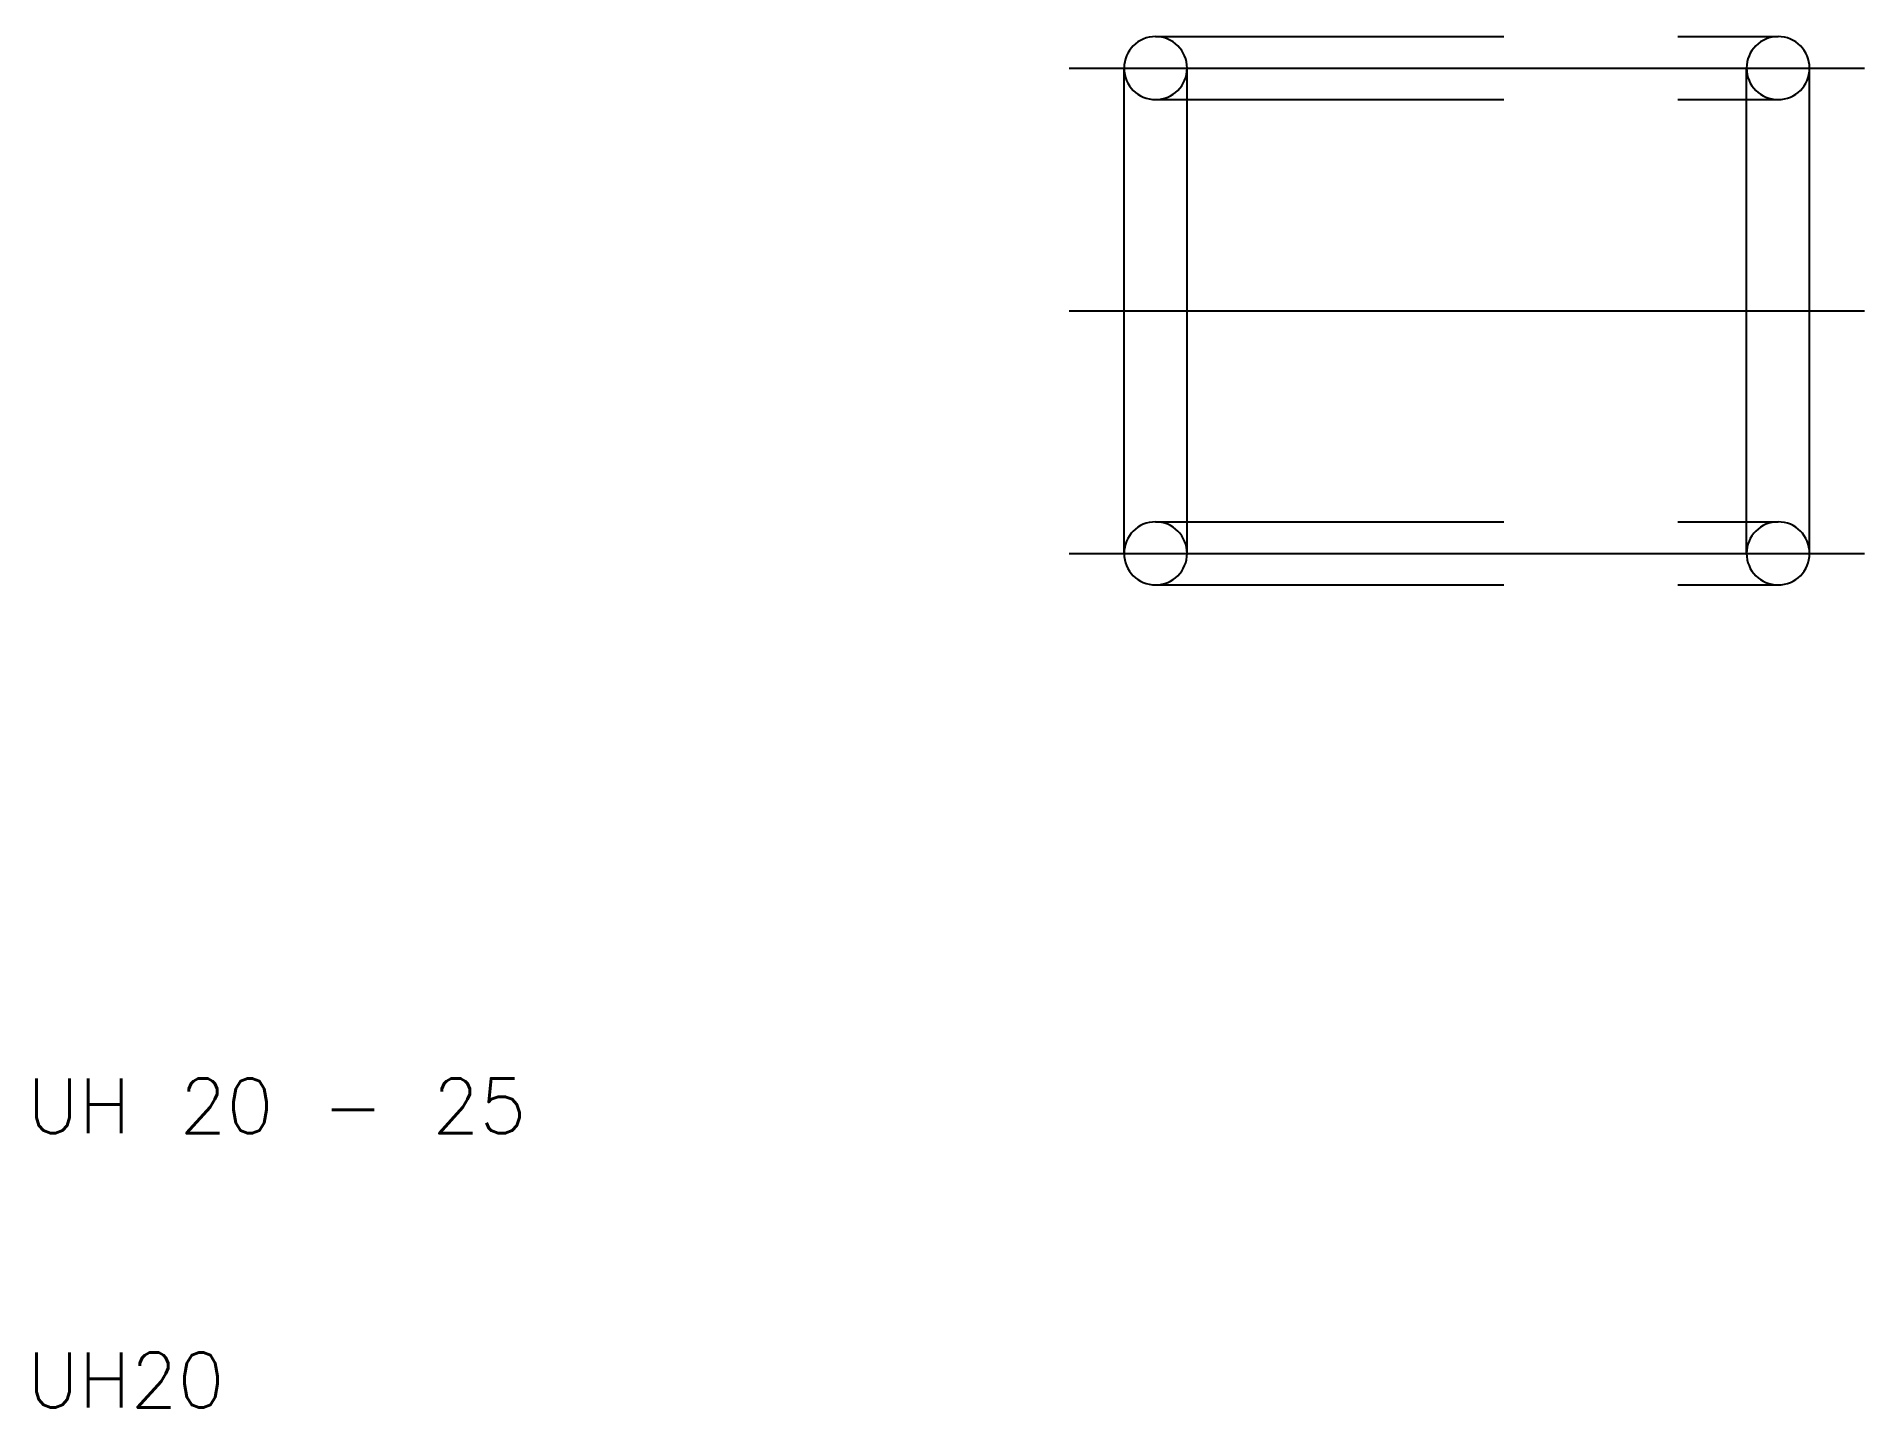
# Model space of a CAD drawing. Extents: x 10.3 to 77, y 10 to 60.
import ezdxf

# ---------------------------------------------------------------- set-up
doc = ezdxf.new("R2010")
doc.units = 0
doc.linetypes.add('CENTER', pattern=[50.8, 31.75, -6.35, 6.35, -6.35])
doc.linetypes.add('DASHED', pattern=[19.05, 12.7, -6.35])
doc.layers.get('0').update_dxf_attribs({"linetype": 'CONTINUOUS'})
doc.layers.add('CENTER', color=1, linetype='CENTER')
doc.styles.get("Standard").update_dxf_attribs({"font": 'txt.shx'})

msp = doc.modelspace()

# ---------------------------------------------------------------- linework, layer by layer
at = {"color": 3, "linetype": 'DASHED'}
for p, q in [((51.15, 60), (73.85, 60)), ((51.15, 57.7), (73.85, 57.7)), ((51.15, 42.3), (73.85, 42.3)), ((51.15, 40), (73.85, 40))]:
    msp.add_line(p, q, dxfattribs=at)
for p, q in [((50, 41.15), (50, 58.85)), ((52.3, 41.15), (52.3, 58.85)), ((72.7, 41.15), (72.7, 58.85)), ((75, 41.15), (75, 58.85))]:
    msp.add_line(p, q)
for centre, start, end in [((51.15, 58.85), 0, 180), ((73.85, 58.85), 0, 180), ((51.15, 41.15), 180, 0), ((73.85, 41.15), 180, 0)]:
    msp.add_arc(centre, 1.15, start, end)
for centre, start, end in [((51.15, 58.85), 180, 0), ((73.85, 58.85), 180, 0), ((51.15, 41.15), 0, 180), ((73.85, 41.15), 0, 180)]:
    msp.add_arc(centre, 1.15, start, end, dxfattribs=at)
at = {"layer": 'CENTER'}
for p, q in [((48, 58.85), (77, 58.85)), ((48, 50), (77, 50)), ((48, 41.15), (77, 41.15))]:
    msp.add_line(p, q, dxfattribs=at)

# ---------------------------------------------------------------- texts
for s, p in [('UH 20 - 25', (10, 20)), ('UH20', (10, 10))]:
    msp.add_text(s, height=2).set_placement(p)

doc.saveas('drawing.dxf')
